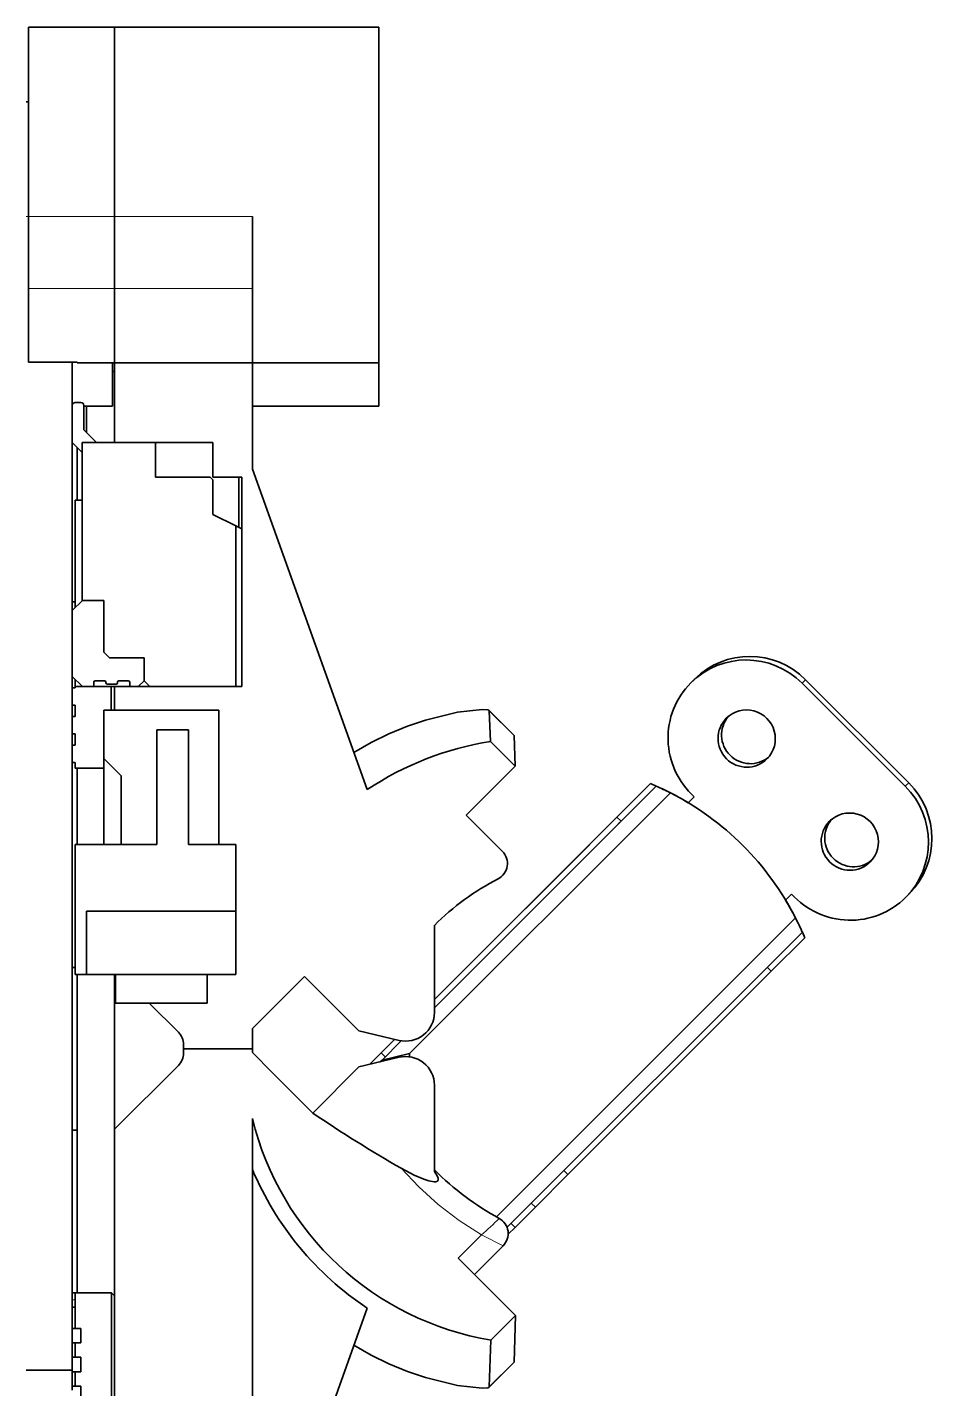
# Model space of a CAD drawing. Extents: x 386 to 1062, y 188 to 634.
# Drawn here: x 590.35 to 606.24, y 414.58 to 438.3 of the extents above; entities that cross this region are included whole.
import ezdxf

# ---------------------------------------------------------------- set-up
doc = ezdxf.new("R2010")
doc.units = 0

msp = doc.modelspace()

# ---------------------------------------------------------------- linework, layer by layer
at = {"color": 7, "lineweight": 35, "ltscale": 0.0375}
for p, q in [((591.871, 438.3), (590.371, 438.3)), ((593.985, 426.812), (592.485, 426.812)), ((591.685, 424.058), (591.685, 425.558))]:
    msp.add_line(p, q, dxfattribs=at)
at = {"color": 7, "lineweight": 35, "ltscale": 0.0825}
for p, q in [((590.371, 438.3), (590.371, 435)), ((591.871, 438.3), (591.871, 435)), ((591.871, 438.3), (591.871, 435))]:
    msp.add_line(p, q, dxfattribs=at)
at = {"color": 7, "lineweight": 35, "ltscale": 0.060001}
msp.add_line((591.871, 438.3), (594.271, 438.3), dxfattribs=at)
at = {"color": 7, "lineweight": 35, "ltscale": 0.055}
for p, q in [((594.271, 438.3), (596.471, 438.3)), ((594.271, 432.454), (596.471, 432.454)), ((594.271, 431.7), (596.471, 431.7))]:
    msp.add_line(p, q, dxfattribs=at)
at = {"color": 7, "lineweight": 35, "ltscale": 0.146155}
msp.add_line((596.471, 432.454), (596.471, 438.3), dxfattribs=at)
at = {"color": 7, "lineweight": 35, "ltscale": 0.001021}
msp.add_line((590.33, 437), (590.371, 437), dxfattribs=at)
at = {"color": 7, "lineweight": 13, "ltscale": 0.001021}
msp.add_line((590.33, 435), (590.371, 435), dxfattribs=at)
at = {"color": 7, "lineweight": 13, "ltscale": 0.0375}
for p, q in [((591.871, 435), (590.371, 435)), ((591.871, 433.75), (590.371, 433.75))]:
    msp.add_line(p, q, dxfattribs=at)
at = {"color": 7, "lineweight": 35, "ltscale": 0.03125}
for p, q in [((590.371, 433.75), (590.371, 435)), ((591.871, 435), (591.871, 433.75)), ((591.871, 433.75), (591.871, 435)), ((594.271, 435), (594.271, 433.75))]:
    msp.add_line(p, q, dxfattribs=at)
at = {"color": 7, "lineweight": 13, "ltscale": 0.060001}
for p, q in [((591.871, 435), (594.271, 435)), ((591.871, 433.75), (594.271, 433.75))]:
    msp.add_line(p, q, dxfattribs=at)
at = {"color": 7, "lineweight": 35, "ltscale": 0.032113}
msp.add_line((590.371, 433.75), (590.371, 432.465), dxfattribs=at)
at = {"color": 7, "lineweight": 35, "ltscale": 0.0325}
for p, q in [((591.871, 432.45), (591.871, 433.75)), ((591.871, 433.75), (591.871, 432.45))]:
    msp.add_line(p, q, dxfattribs=at)
at = {"color": 7, "lineweight": 35, "ltscale": 0.032405}
msp.add_line((594.271, 432.454), (594.271, 433.75), dxfattribs=at)
at = {"color": 7, "lineweight": 35, "ltscale": 0.021251}
msp.add_line((591.221, 432.465), (590.371, 432.465), dxfattribs=at)
at = {"color": 7, "lineweight": 35, "ltscale": 0.439137}
msp.add_line((591.135, 432.465), (591.135, 414.9), dxfattribs=at)
at = {"color": 7, "lineweight": 35, "ltscale": 0.00038681}
msp.add_line((591.221, 432.465), (591.221, 432.45), dxfattribs=at)
at = {"color": 7, "lineweight": 35, "ltscale": 0.016249}
msp.add_line((591.871, 432.45), (591.221, 432.45), dxfattribs=at)
at = {"color": 7, "lineweight": 35, "ltscale": 0.01875}
msp.add_line((591.835, 431.7), (591.835, 432.45), dxfattribs=at)
msp.add_line((591.835, 431.7), (591.835, 432.45), dxfattribs=at)
at = {"color": 7, "lineweight": 35, "ltscale": 0.000895691}
msp.add_line((591.871, 432.3), (591.835, 432.3), dxfattribs=at)
msp.add_line((591.871, 432.3), (591.835, 432.3), dxfattribs=at)
at = {"color": 7, "lineweight": 35, "ltscale": 0.000897217}
msp.add_line((591.871, 432.3), (591.835, 432.3), dxfattribs=at)
at = {"color": 7, "lineweight": 35, "ltscale": 0.034689}
msp.add_line((591.871, 431.062), (591.871, 432.45), dxfattribs=at)
at = {"color": 7, "lineweight": 35, "ltscale": 0.115001}
msp.add_line((591.871, 432.45), (596.471, 432.45), dxfattribs=at)
at = {"color": 7, "lineweight": 35, "ltscale": 0.030939}
msp.add_line((591.871, 431.062), (591.871, 432.3), dxfattribs=at)
at = {"color": 7, "lineweight": 35, "ltscale": 0.046227}
msp.add_line((594.271, 432.45), (594.271, 430.601), dxfattribs=at)
at = {"color": 7, "lineweight": 35, "ltscale": 9.46045e-05}
msp.add_line((596.471, 432.45), (596.471, 432.454), dxfattribs=at)
at = {"color": 7, "lineweight": 35, "ltscale": 0.018733}
msp.add_line((596.471, 431.7), (596.471, 432.449), dxfattribs=at)
at = {"color": 7, "lineweight": 35, "ltscale": 0.002501}
msp.add_line((591.185, 431.762), (591.285, 431.762), dxfattribs=at)
at = {"color": 7, "lineweight": 35, "ltscale": 0.010643}
msp.add_line((591.335, 431.712), (591.335, 431.287), dxfattribs=at)
at = {"color": 7, "lineweight": 35, "ltscale": 0.0125}
for p, q in [((591.335, 431.7), (591.835, 431.7)), ((591.335, 431.7), (591.835, 431.7)), ((591.685, 425.39), (591.185, 425.39)), ((591.885, 421.798), (591.885, 421.298)), ((593.485, 421.798), (593.485, 421.298))]:
    msp.add_line(p, q, dxfattribs=at)
at = {"color": 7, "lineweight": 35, "ltscale": 0.00125}
for p, q in [((591.335, 431.7), (591.385, 431.7)), ((594.035, 430.462), (594.085, 430.462)), ((591.135, 428.29), (591.185, 428.29)), ((591.135, 426.79), (591.185, 426.79)), ((591.135, 426.49), (591.185, 426.49)), ((591.135, 426.29), (591.185, 426.29)), ((591.135, 425.99), (591.185, 425.99)), ((591.135, 425.79), (591.185, 425.79)), ((591.135, 425.49), (591.185, 425.49)), ((591.135, 421.915), (591.185, 421.915)), ((591.135, 416), (591.185, 416)), ((591.135, 416), (591.185, 416)), ((591.135, 416), (591.185, 416)), ((591.135, 416), (591.185, 416)), ((591.135, 416), (591.185, 416)), ((591.135, 416), (591.185, 416))]:
    msp.add_line(p, q, dxfattribs=at)
at = {"color": 7, "lineweight": 35, "ltscale": 0.011582}
msp.add_line((591.385, 431.237), (591.385, 431.7), dxfattribs=at)
msp.add_line((591.385, 431.237), (591.385, 431.7), dxfattribs=at)
at = {"color": 7, "lineweight": 35, "ltscale": 0.01125}
for p, q in [((591.385, 431.7), (591.835, 431.7)), ((593.585, 430.462), (594.035, 430.462))]:
    msp.add_line(p, q, dxfattribs=at)
at = {"color": 7, "lineweight": 35, "ltscale": 0.007929}
msp.add_line((591.335, 431.287), (591.559, 431.062), dxfattribs=at)
at = {"color": 7, "lineweight": 35, "ltscale": 0.00601}
msp.add_line((591.305, 430.892), (591.135, 431.062), dxfattribs=at)
at = {"color": 7, "lineweight": 35, "ltscale": 0.06875}
for p, q in [((591.305, 428.312), (591.305, 431.062)), ((594.085, 429.562), (594.085, 426.812))]:
    msp.add_line(p, q, dxfattribs=at)
at = {"color": 7, "lineweight": 35, "ltscale": 0.032001}
msp.add_line((591.305, 431.062), (592.585, 431.062), dxfattribs=at)
at = {"color": 7, "lineweight": 35, "ltscale": 0.015}
for p, q in [((592.585, 431.062), (592.585, 430.462)), ((593.585, 431.062), (593.585, 430.462)), ((593.585, 430.412), (593.585, 429.812))]:
    msp.add_line(p, q, dxfattribs=at)
at = {"color": 7, "lineweight": 35, "ltscale": 0.025}
msp.add_line((592.585, 431.062), (593.585, 431.062), dxfattribs=at)
at = {"color": 7, "lineweight": 35, "ltscale": 0.022854}
msp.add_line((591.221, 430.062), (591.221, 430.977), dxfattribs=at)
at = {"color": 7, "lineweight": 35, "ltscale": 0.01075}
msp.add_line((591.305, 430.892), (591.305, 430.462), dxfattribs=at)
at = {"color": 7, "lineweight": 35, "ltscale": 0.148255}
for p, q in [((594.271, 430.601), (596.271, 425.018)), ((594.271, 410.399), (596.271, 415.982))]:
    msp.add_line(p, q, dxfattribs=at)
at = {"color": 7, "lineweight": 35, "ltscale": 0.02375}
msp.add_line((592.585, 430.462), (593.535, 430.462), dxfattribs=at)
at = {"color": 7, "lineweight": 35, "ltscale": 0.001767}
msp.add_line((593.535, 430.462), (593.585, 430.412), dxfattribs=at)
at = {"color": 7, "lineweight": 35, "ltscale": 0.021875}
msp.add_line((594.035, 429.587), (594.035, 430.462), dxfattribs=at)
at = {"color": 7, "lineweight": 35, "ltscale": 0.0225}
for p, q in [((594.085, 430.462), (594.085, 429.562)), ((591.685, 428.312), (591.685, 427.412))]:
    msp.add_line(p, q, dxfattribs=at)
at = {"color": 7, "lineweight": 35, "ltscale": 0.003}
for p, q in [((591.185, 430.062), (591.305, 430.062)), ((591.305, 426.812), (591.185, 426.812))]:
    msp.add_line(p, q, dxfattribs=at)
at = {"color": 7, "lineweight": 35, "ltscale": 0.046875}
msp.add_line((591.185, 428.187), (591.185, 430.062), dxfattribs=at)
at = {"color": 7, "lineweight": 35, "ltscale": 0.011181}
msp.add_line((593.985, 429.612), (593.585, 429.812), dxfattribs=at)
at = {"color": 7, "lineweight": 35, "ltscale": 0.07}
msp.add_line((593.985, 426.812), (593.985, 429.612), dxfattribs=at)
at = {"color": 7, "lineweight": 35, "ltscale": 0.002794}
msp.add_line((593.985, 429.612), (594.085, 429.562), dxfattribs=at)
at = {"color": 7, "lineweight": 35, "ltscale": 0.006187}
for p, q in [((591.31, 428.312), (591.135, 428.137)), ((591.31, 426.812), (591.135, 426.987))]:
    msp.add_line(p, q, dxfattribs=at)
at = {"color": 7, "lineweight": 35, "ltscale": 0.0095}
msp.add_line((591.305, 428.312), (591.685, 428.312), dxfattribs=at)
at = {"color": 7, "lineweight": 35, "ltscale": 0.009375}
msp.add_line((591.685, 428.312), (591.31, 428.312), dxfattribs=at)
at = {"color": 7, "lineweight": 35, "ltscale": 0.003536}
for p, q in [((591.685, 427.412), (591.785, 427.312)), ((592.385, 426.912), (592.485, 426.812))]:
    msp.add_line(p, q, dxfattribs=at)
at = {"color": 7, "lineweight": 35, "ltscale": 0.014999}
msp.add_line((591.785, 427.312), (592.385, 427.312), dxfattribs=at)
at = {"color": 7, "lineweight": 35, "ltscale": 0.01}
for p, q in [((592.385, 426.912), (592.385, 427.312)), ((592.385, 427.312), (592.385, 426.912))]:
    msp.add_line(p, q, dxfattribs=at)
at = {"color": 7, "lineweight": 35, "ltscale": 0.003125}
for p, q in [((591.185, 426.812), (591.185, 426.937)), ((591.185, 416.125), (591.185, 416.25)), ((591.185, 416.125), (591.185, 416))]:
    msp.add_line(p, q, dxfattribs=at)
at = {"color": 7, "lineweight": 35, "ltscale": 0.00056076}
msp.add_line((591.185, 426.79), (591.185, 426.812), dxfattribs=at)
at = {"color": 7, "lineweight": 35, "ltscale": 0.003751}
for p, q in [((591.305, 426.812), (591.455, 426.812)), ((591.897, 426.852), (591.747, 426.852)), ((592.135, 426.812), (592.285, 426.812)), ((591.135, 416.251), (591.285, 416.251)), ((591.135, 415.625), (591.285, 415.625)), ((591.135, 415.375), (591.285, 415.375)), ((591.135, 415.125), (591.285, 415.125)), ((591.135, 414.875), (591.285, 414.875)), ((591.135, 414.625), (591.285, 414.625))]:
    msp.add_line(p, q, dxfattribs=at)
at = {"color": 7, "lineweight": 35, "ltscale": 0.005}
for p, q in [((591.31, 426.812), (591.51, 426.812)), ((591.185, 426.29), (591.185, 426.49)), ((591.185, 425.79), (591.185, 425.99)), ((599.09, 423.006), (598.948, 422.865)), ((591.385, 421.798), (591.185, 421.798))]:
    msp.add_line(p, q, dxfattribs=at)
at = {"color": 7, "lineweight": 35, "ltscale": 0.025751}
msp.add_line((592.485, 426.812), (591.455, 426.812), dxfattribs=at)
at = {"color": 7, "lineweight": 35, "ltscale": 0.001875}
for p, q in [((591.51, 426.812), (591.51, 426.887)), ((592.135, 426.812), (592.135, 426.887))]:
    msp.add_line(p, q, dxfattribs=at)
at = {"color": 7, "lineweight": 35, "ltscale": 0.004062}
msp.add_line((591.697, 426.912), (591.535, 426.912), dxfattribs=at)
at = {"color": 7, "lineweight": 35, "ltscale": 0.000250244}
for p, q in [((591.722, 426.877), (591.722, 426.887)), ((591.922, 426.877), (591.922, 426.887))]:
    msp.add_line(p, q, dxfattribs=at)
at = {"color": 7, "lineweight": 35, "ltscale": 0.010362}
for p, q in [((591.81, 426.812), (591.81, 426.398)), ((591.871, 426.398), (591.871, 426.812))]:
    msp.add_line(p, q, dxfattribs=at)
at = {"color": 7, "lineweight": 35, "ltscale": 0.004063}
msp.add_line((592.11, 426.912), (591.947, 426.912), dxfattribs=at)
at = {"color": 7, "lineweight": 35, "ltscale": 0.003535}
msp.add_line((592.385, 426.912), (592.285, 426.812), dxfattribs=at)
at = {"color": 7, "lineweight": 35, "ltscale": 0.002499}
for p, q in [((594.085, 426.812), (593.985, 426.812)), ((591.185, 425.39), (591.185, 425.49)), ((600.621, 424.538), (600.692, 424.467))]:
    msp.add_line(p, q, dxfattribs=at)
at = {"color": 7, "lineweight": 35, "ltscale": 0.002163}
for p, q in [((601.908, 426.878), (601.969, 426.939)), ((600.611, 424.386), (600.672, 424.447)), ((605.649, 423.138), (605.71, 423.199))]:
    msp.add_line(p, q, dxfattribs=at)
at = {"color": 7, "lineweight": 13, "ltscale": 0.002163}
msp.add_line((603.846, 426.871), (603.907, 426.932), dxfattribs=at)
at = {"color": 7, "lineweight": 35, "ltscale": 0.063501}
msp.add_line((605.642, 425.075), (603.846, 426.871), dxfattribs=at)
at = {"color": 7, "lineweight": 35, "ltscale": 0.063499}
msp.add_line((605.703, 425.136), (603.907, 426.932), dxfattribs=at)
at = {"color": 7, "lineweight": 35, "ltscale": 0.021}
msp.add_line((591.685, 425.558), (591.685, 426.398), dxfattribs=at)
at = {"color": 7, "lineweight": 35, "ltscale": 0.05}
for p, q in [((591.685, 426.398), (593.685, 426.398)), ((592.61, 424.058), (592.61, 426.058)), ((593.16, 424.058), (593.16, 426.058))]:
    msp.add_line(p, q, dxfattribs=at)
at = {"color": 7, "lineweight": 35, "ltscale": 0.0585}
msp.add_line((593.685, 424.058), (593.685, 426.398), dxfattribs=at)
at = {"color": 7, "lineweight": 35, "ltscale": 0.000148099}
for p, q in [((598.398, 426.392), (598.396, 426.397)), ((598.398, 414.608), (598.396, 414.603))]:
    msp.add_line(p, q, dxfattribs=at)
at = {"color": 7, "lineweight": 35, "ltscale": 0.015244}
for p, q in [((598.827, 425.966), (598.396, 426.397)), ((598.827, 415.034), (598.396, 414.603))]:
    msp.add_line(p, q, dxfattribs=at)
at = {"color": 7, "lineweight": 35, "ltscale": 0.013402}
msp.add_line((598.398, 426.392), (598.417, 425.856), dxfattribs=at)
at = {"color": 7, "lineweight": 13, "ltscale": 0.015249}
for p, q in [((598.83, 425.96), (598.398, 426.392)), ((598.83, 415.04), (598.398, 414.608))]:
    msp.add_line(p, q, dxfattribs=at)
at = {"color": 7, "lineweight": 35, "ltscale": 0.01375}
msp.add_line((592.61, 426.058), (593.16, 426.058), dxfattribs=at)
at = {"color": 7, "lineweight": 35, "ltscale": 0.015146}
msp.add_line((598.846, 425.427), (598.417, 425.856), dxfattribs=at)
at = {"color": 7, "lineweight": 35, "ltscale": 0.000152857}
for p, q in [((598.827, 425.966), (598.83, 425.96)), ((598.827, 415.034), (598.83, 415.04))]:
    msp.add_line(p, q, dxfattribs=at)
at = {"color": 7, "lineweight": 35, "ltscale": 0.013325}
msp.add_line((598.846, 425.427), (598.83, 425.96), dxfattribs=at)
at = {"color": 7, "lineweight": 35, "ltscale": 0.033301}
msp.add_line((591.221, 424.058), (591.221, 425.39), dxfattribs=at)
at = {"color": 7, "lineweight": 35, "ltscale": 0.010607}
msp.add_line((591.985, 425.258), (591.685, 425.558), dxfattribs=at)
at = {"color": 7, "lineweight": 35, "ltscale": 0.030195}
msp.add_line((597.992, 424.573), (598.846, 425.427), dxfattribs=at)
at = {"color": 7, "lineweight": 35, "ltscale": 0.03}
for p, q in [((591.985, 424.058), (591.985, 425.258)), ((593.071, 420.5), (594.271, 420.5))]:
    msp.add_line(p, q, dxfattribs=at)
at = {"color": 7, "lineweight": 35, "ltscale": 0.074785}
msp.add_line((601.205, 425.121), (599.09, 423.006), dxfattribs=at)
at = {"color": 7, "lineweight": 35, "ltscale": 0.020643}
for p, q in [((601.205, 425.121), (600.621, 424.538)), ((603.308, 421.851), (603.892, 422.434))]:
    msp.add_line(p, q, dxfattribs=at)
at = {"color": 7, "lineweight": 35, "ltscale": 0.00269}
for p, q in [((601.205, 425.121), (601.304, 425.079)), ((603.892, 422.434), (603.85, 422.533))]:
    msp.add_line(p, q, dxfattribs=at)
at = {"color": 7, "lineweight": 13, "ltscale": 0.002162}
msp.add_line((605.642, 425.075), (605.703, 425.136), dxfattribs=at)
at = {"color": 7, "lineweight": 35, "ltscale": 0.160549}
msp.add_line((601.551, 424.961), (597.01, 420.42), dxfattribs=at)
at = {"color": 7, "lineweight": 35, "ltscale": 0.136532}
msp.add_line((601.304, 425.079), (597.442, 421.217), dxfattribs=at)
at = {"color": 7, "lineweight": 35, "ltscale": 0.003689}
msp.add_line((601.862, 424.788), (601.966, 424.892), dxfattribs=at)
at = {"color": 7, "lineweight": 35, "ltscale": 0.112395}
msp.add_line((597.442, 421.359), (600.621, 424.538), dxfattribs=at)
at = {"color": 7, "lineweight": 35, "ltscale": 0.022398}
msp.add_line((598.625, 423.94), (597.992, 424.573), dxfattribs=at)
at = {"color": 7, "lineweight": 35, "ltscale": 0.112032}
msp.add_line((597.442, 421.217), (600.611, 424.386), dxfattribs=at)
at = {"color": 7, "lineweight": 35, "ltscale": 0.056499}
msp.add_line((591.185, 421.798), (591.185, 424.058), dxfattribs=at)
at = {"color": 7, "lineweight": 35, "ltscale": 0.035626}
msp.add_line((592.61, 424.058), (591.185, 424.058), dxfattribs=at)
at = {"color": 7, "lineweight": 35, "ltscale": 0.020625}
msp.add_line((593.985, 424.058), (593.16, 424.058), dxfattribs=at)
at = {"color": 7, "lineweight": 35, "ltscale": 0.029}
msp.add_line((593.985, 422.898), (593.985, 424.058), dxfattribs=at)
at = {"color": 7, "lineweight": 35, "ltscale": 0.00369}
msp.add_line((603.559, 423.091), (603.663, 423.195), dxfattribs=at)
at = {"color": 7, "lineweight": 35, "ltscale": 0.065001}
for p, q in [((593.985, 422.898), (591.385, 422.898)), ((593.985, 421.798), (591.385, 421.798))]:
    msp.add_line(p, q, dxfattribs=at)
at = {"color": 7, "lineweight": 35, "ltscale": 0.027499}
for p, q in [((591.385, 422.898), (591.385, 421.798)), ((593.985, 422.898), (593.985, 421.798))]:
    msp.add_line(p, q, dxfattribs=at)
at = {"color": 7, "lineweight": 35, "ltscale": 0.184163}
msp.add_line((603.732, 422.78), (598.523, 417.571), dxfattribs=at)
at = {"color": 7, "lineweight": 35, "ltscale": 0.037942}
msp.add_line((597.442, 421.134), (597.442, 422.652), dxfattribs=at)
at = {"color": 7, "lineweight": 35, "ltscale": 0.18183}
msp.add_line((603.85, 422.533), (598.707, 417.39), dxfattribs=at)
at = {"color": 7, "lineweight": 35, "ltscale": 0.138699}
msp.add_line((591.221, 421.798), (591.221, 416.25), dxfattribs=at)
at = {"color": 7, "lineweight": 35, "ltscale": 0.140095}
msp.add_line((591.871, 421.798), (591.871, 416.194), dxfattribs=at)
at = {"color": 7, "lineweight": 35, "ltscale": 0.12525}
msp.add_line((599.766, 418.308), (603.308, 421.851), dxfattribs=at)
at = {"color": 7, "lineweight": 35, "ltscale": 0.0025}
for p, q in [((603.238, 421.921), (603.308, 421.851)), ((599.695, 418.379), (599.766, 418.308)), ((598.846, 417.389), (598.776, 417.459))]:
    msp.add_line(p, q, dxfattribs=at)
at = {"color": 7, "lineweight": 35, "ltscale": 0.029591}
msp.add_line((594.343, 420.925), (595.18, 421.762), dxfattribs=at)
at = {"color": 7, "lineweight": 35, "ltscale": 0.033449}
msp.add_line((595.18, 421.762), (596.126, 420.816), dxfattribs=at)
at = {"color": 7, "lineweight": 35, "ltscale": 0.040001}
msp.add_line((591.885, 421.298), (593.485, 421.298), dxfattribs=at)
at = {"color": 7, "lineweight": 35, "ltscale": 0.018035}
msp.add_line((592.473, 421.298), (592.983, 420.788), dxfattribs=at)
at = {"color": 7, "lineweight": 35, "ltscale": 0.002566}
msp.add_line((594.343, 420.925), (594.271, 420.852), dxfattribs=at)
at = {"color": 7, "lineweight": 35, "ltscale": 0.008811}
msp.add_line((594.271, 420.5), (594.271, 420.852), dxfattribs=at)
at = {"color": 7, "lineweight": 35, "ltscale": 0.017977}
for p, q in [((596.126, 420.816), (596.826, 420.648)), ((596.826, 420.352), (596.126, 420.184))]:
    msp.add_line(p, q, dxfattribs=at)
at = {"color": 7, "lineweight": 35, "ltscale": 0.008377}
msp.add_line((596.513, 420.429), (596.75, 420.666), dxfattribs=at)
at = {"color": 7, "lineweight": 35, "ltscale": 0.011841}
msp.add_line((596.865, 420.64), (596.53, 420.305), dxfattribs=at)
at = {"color": 7, "lineweight": 35, "ltscale": 0.001894}
for p, q in [((593.071, 420.576), (593.071, 420.5)), ((593.071, 420.5), (593.071, 420.424))]:
    msp.add_line(p, q, dxfattribs=at)
at = {"color": 7, "lineweight": 35, "ltscale": 0.001648}
msp.add_line((594.271, 420.5), (594.271, 420.434), dxfattribs=at)
at = {"color": 7, "lineweight": 35, "ltscale": 0.012407}
msp.add_line((594.271, 420.434), (594.622, 420.083), dxfattribs=at)
at = {"color": 7, "lineweight": 35, "ltscale": 0.007101}
msp.add_line((596.513, 420.429), (596.312, 420.228), dxfattribs=at)
at = {"color": 7, "lineweight": 13, "ltscale": 0.002499}
for p, q in [((596.584, 420.359), (596.513, 420.429)), ((599.2, 417.742), (599.129, 417.813))]:
    msp.add_line(p, q, dxfattribs=at)
at = {"color": 7, "lineweight": 35, "ltscale": 0.012318}
msp.add_line((597.01, 420.42), (596.53, 420.305), dxfattribs=at)
at = {"color": 7, "lineweight": 35, "ltscale": 0.001477}
msp.add_line((597.01, 420.361), (597.01, 420.42), dxfattribs=at)
at = {"color": 7, "lineweight": 35, "ltscale": 0.039321}
msp.add_line((592.983, 420.212), (591.871, 419.1), dxfattribs=at)
at = {"color": 7, "lineweight": 35, "ltscale": 0.028384}
msp.add_line((596.126, 420.184), (595.324, 419.381), dxfattribs=at)
at = {"color": 7, "lineweight": 35, "ltscale": 0.001126}
msp.add_line((596.53, 420.305), (596.499, 420.273), dxfattribs=at)
at = {"color": 7, "lineweight": 35, "ltscale": 0.024816}
msp.add_line((594.622, 420.083), (595.323, 419.381), dxfattribs=at)
at = {"color": 7, "lineweight": 35, "ltscale": 0.03689}
msp.add_line((597.442, 419.866), (597.442, 418.39), dxfattribs=at)
at = {"color": 7, "lineweight": 35, "ltscale": 0.254642}
msp.add_line((594.271, 419.286), (594.271, 409.1), dxfattribs=at)
at = {"color": 7, "lineweight": 35, "ltscale": 0.002145}
msp.add_line((591.135, 419.085), (591.221, 419.085), dxfattribs=at)
at = {"color": 7, "lineweight": 35, "ltscale": 0.25}
msp.add_line((591.871, 409.1), (591.871, 419.1), dxfattribs=at)
at = {"color": 7, "lineweight": 35, "ltscale": 0.000699615}
msp.add_line((597.442, 418.39), (597.442, 418.362), dxfattribs=at)
at = {"color": 7, "lineweight": 35, "ltscale": 0.020001}
msp.add_line((599.2, 417.742), (599.766, 418.308), dxfattribs=at)
at = {"color": 7, "lineweight": 35, "ltscale": 0.012499}
msp.add_line((599.2, 417.742), (598.846, 417.389), dxfattribs=at)
at = {"color": 7, "lineweight": 35, "ltscale": 0.004223}
msp.add_line((598.727, 417.269), (598.846, 417.389), dxfattribs=at)
at = {"color": 7, "lineweight": 13, "ltscale": 0.014447}
msp.add_line((598.263, 417.259), (597.855, 416.85), dxfattribs=at)
at = {"color": 7, "lineweight": 35, "ltscale": 0.017742}
msp.add_line((598.639, 417.069), (598.138, 416.567), dxfattribs=at)
at = {"color": 7, "lineweight": 13, "ltscale": 0.010528}
msp.add_line((598.263, 417.259), (598.639, 417.069), dxfattribs=at)
at = {"color": 7, "lineweight": 35, "ltscale": 0.010006}
msp.add_line((597.855, 416.85), (598.138, 416.567), dxfattribs=at)
at = {"color": 7, "lineweight": 35, "ltscale": 0.025315}
msp.add_line((598.138, 416.567), (598.854, 415.851), dxfattribs=at)
at = {"color": 7, "lineweight": 13, "ltscale": 0.00125}
msp.add_line((591.185, 416.125), (591.135, 416.125), dxfattribs=at)
at = {"color": 7, "lineweight": 35, "ltscale": 0.01575}
msp.add_line((591.185, 416.25), (591.815, 416.25), dxfattribs=at)
at = {"color": 7, "lineweight": 35, "ltscale": 0.015625}
msp.add_line((591.185, 415.625), (591.185, 416.25), dxfattribs=at)
at = {"color": 7, "lineweight": 35, "ltscale": 0.001974}
msp.add_line((591.871, 416.194), (591.815, 416.25), dxfattribs=at)
at = {"color": 7, "lineweight": 35, "ltscale": 0.09995}
msp.add_line((591.815, 416.25), (591.815, 412.252), dxfattribs=at)
at = {"color": 7, "lineweight": 35, "ltscale": 0.00625}
for p, q in [((591.285, 415.625), (591.285, 415.375)), ((591.185, 415.125), (591.185, 415.375)), ((591.285, 415.125), (591.285, 414.875)), ((591.185, 414.625), (591.185, 414.875)), ((591.285, 414.625), (591.285, 414.375))]:
    msp.add_line(p, q, dxfattribs=at)
at = {"color": 7, "lineweight": 35, "ltscale": 0.015084}
msp.add_line((598.854, 415.851), (598.427, 415.424), dxfattribs=at)
at = {"color": 7, "lineweight": 35, "ltscale": 0.020289}
msp.add_line((598.854, 415.851), (598.83, 415.04), dxfattribs=at)
at = {"color": 7, "lineweight": 35, "ltscale": 0.020411}
msp.add_line((598.398, 414.608), (598.427, 415.424), dxfattribs=at)
at = {"color": 7, "lineweight": 35, "ltscale": 0.020125}
msp.add_line((590.33, 414.9), (591.135, 414.9), dxfattribs=at)
at = {"color": 7, "lineweight": 35, "ltscale": 0.008749}
msp.add_line((591.135, 414.9), (591.135, 414.55), dxfattribs=at)
at = {"color": 7, "lineweight": 35}
for points in [[(598.396, 426.397), (598.391, 426.4), (598.375, 426.406), (598.275, 426.412), (597.844, 426.365), (597.286, 426.229), (596.971, 426.122), (596.646, 425.987), (596.341, 425.837), (596.039, 425.665)], [(597.442, 418.362), (597.488, 418.289), (597.505, 418.249), (597.508, 418.232), (597.507, 418.215), (597.503, 418.204), (597.495, 418.195), (597.467, 418.184), (597.436, 418.183), (597.343, 418.2), (597.256, 418.228), (597.09, 418.299), (596.864, 418.418)], [(598.396, 414.603), (598.391, 414.6), (598.375, 414.594), (598.275, 414.588), (597.844, 414.635), (597.286, 414.771), (596.971, 414.878), (596.646, 415.013), (596.341, 415.163), (596.039, 415.335)]]:
    msp.add_lwpolyline(points, dxfattribs=at)
at = {"color": 7, "lineweight": 13}
msp.add_lwpolyline([(596.864, 418.418), (597.169, 418.097), (597.509, 417.787), (597.875, 417.507), (598.263, 417.259)], dxfattribs=at)
at = {"color": 7, "lineweight": 35}
for centre, radius, start, end in [((591.185, 431.712), 0.05, 90, 180), ((591.285, 431.712), 0.05, 0, 90), ((591.535, 426.887), 0.025, 90, 180), ((591.697, 426.887), 0.025, 0, 90), ((591.747, 426.877), 0.025, 180, 270), ((591.897, 426.877), 0.025, 270, 360), ((591.947, 426.887), 0.025, 90, 180), ((592.11, 426.887), 0.025, 0, 90), ((599.271, 420.5), 5.423, 99.0545, 123.5837), ((599.271, 420.498), 5.011, 62.9447, 66.0681), ((599.284, 420.525), 4.982, 58.8404, 64.8511), ((599.269, 420.498), 5.013, 27.0753, 62.9193), ((598.413, 423.728), 0.3, 297.2978, 44.9926), ((600.595, 419.497), 4.46, 117.281, 134.9815), ((599.295, 420.513), 4.982, 25.1489, 31.1596), ((599.269, 420.5), 5.011, 23.9319, 27.0554), ((596.942, 421.134), 0.5, 256.5, 0), ((592.771, 420.576), 0.3, 0, 45), ((592.771, 420.424), 0.3, 315, 360), ((596.942, 419.866), 0.5, 360, 103.5), ((599.271, 420.5), 5.145, 193.6504, 260.5645), ((608.566, 438.853), 23.548, 235.7816, 240.2023), ((599.271, 420.5), 5.423, 202.7917, 236.4165), ((600.957, 421.908), 4.973, 225.0336, 241.3344), ((598.427, 417.281), 0.3, 315.0081, 61.3285)]:
    msp.add_arc(centre, radius, start, end, dxfattribs=at)
at = {"color": 7, "lineweight": 13}
msp.add_arc((590.113, 426.35), 12.21, 311.8789, 313.8497, dxfattribs=at)
at = {"color": 7, "lineweight": 35}
for centre, major_axis, start_param, end_param in [((602.88, 425.906), (0.972, -0.972), 1.570796, 3.141483), ((602.942, 425.967), (0.972, -0.972), 1.570796, 3.141483), ((602.88, 425.906), (0.972, -0.972), 3.141483, 4.76332), ((602.88, 425.906), (0.354, -0.354), 0, 3.141593), ((602.88, 425.906), (0.354, -0.354), 3.141593, 6.283185), ((602.942, 425.967), (0.354, -0.354), 3.228837, 6.195941), ((604.738, 424.171), (0.972, -0.972), 0.00011, 1.570796), ((604.677, 424.11), (0.972, -0.972), 0.00011, 1.570796), ((604.677, 424.11), (0.354, -0.354), 0, 3.141593), ((604.677, 424.11), (0.354, -0.354), 3.141593, 6.283185), ((604.738, 424.171), (0.354, -0.354), 3.228837, 6.195941), ((604.677, 424.11), (0.972, -0.972), 4.661458, 6.283295)]:
    msp.add_ellipse(centre, major_axis=major_axis, ratio=0.992756, start_param=start_param, end_param=end_param, dxfattribs=at)

doc.saveas('drawing.dxf')
